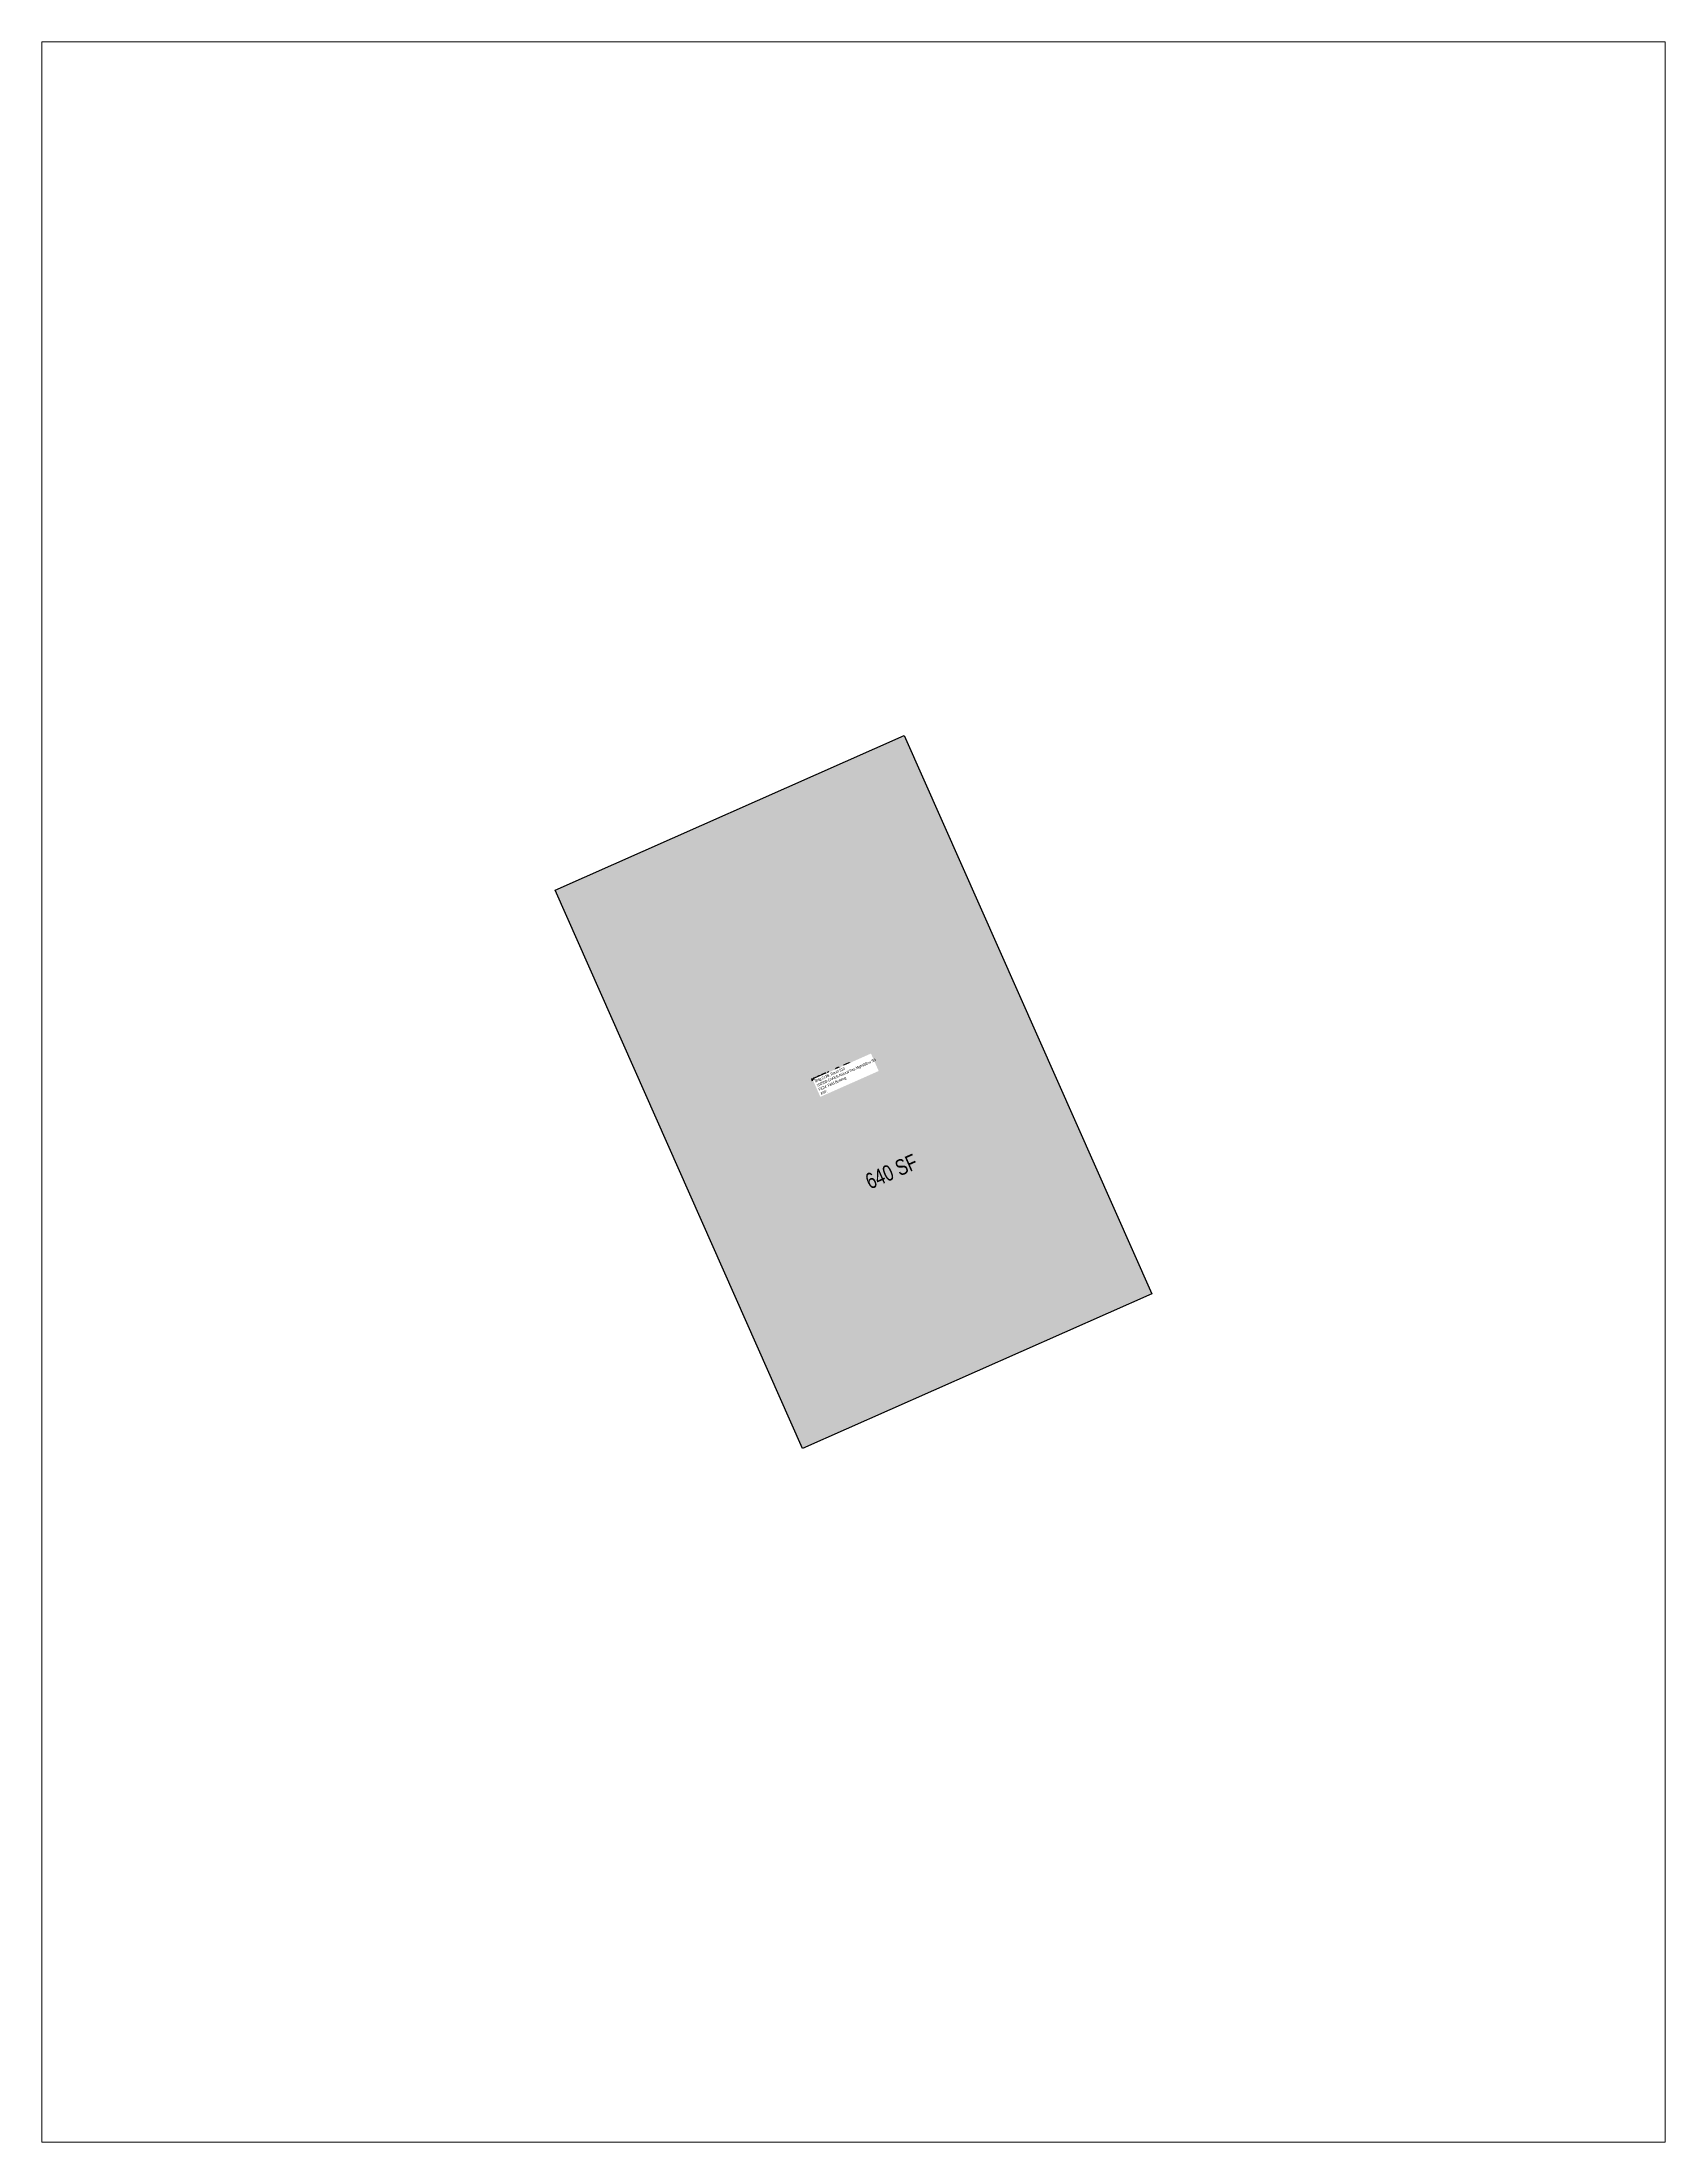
# Paper-space layout 'Layout1' of a CAD drawing. Header units: inches. Extents: x 0 to 8.5, y 0 to 11.
# The model-space entities are those that its viewports show. They can reach past a viewport. Long polylines and large blocks are cut down to what shows.
import ezdxf
from ezdxf.enums import TextEntityAlignment as Align

# ---------------------------------------------------------------- set-up
doc = ezdxf.new("R2010")
doc.units = ezdxf.units.IN
doc.header["$MEASUREMENT"] = 0
for name, color, linetype in [('A-IDEN-RNUM', 7, 'Continuous'), ('A-IDEN-SNUM', 4, 'Continuous'), ('A-IDEN-VNUM', 4, 'Continuous'), ('A-WALL', 5, 'Continuous'), ('AREA-ASSIGN', 7, 'Continuous'), ('AREA-GROSS', 1, 'Continuous'), ('AREA-TEXT', 3, 'Continuous'), ('Rooms-Category-Color', 7, 'Continuous'), ('Rooms-College-Color', 7, 'Continuous'), ('Rooms-Department-Color', 7, 'Continuous'), ('Rooms-Division-Color', 7, 'Continuous'), ('Rooms-Information', 7, 'Continuous')]:
    doc.layers.add(name, color=color, linetype=linetype)
doc.styles.add('AREA', font='arial.ttf', dxfattribs={"width": 0.75, "height": 60})
doc.styles.add('ID', font='ARIALN.TTF', dxfattribs={"width": 0.85, "height": 0.25})
doc.styles.add('ROOMSNUMBER', font='TXT.SHX', dxfattribs={"height": 1})

msp = doc.modelspace()

# ---------------------------------------------------------------- hatches: boundary and pattern name
at = {"layer": 'Rooms-Category-Color', "true_color": 0xfbafa2}
msp.add_hatch(color=21, dxfattribs=at).paths.add_polyline_path([(69134385.9, 27743837.1), (69134166.4, 27743739.9), (69134010.9, 27744091), (69134230.3, 27744188.2)])
at = {"layer": 'Rooms-College-Color', "true_color": 0xadadad}
msp.add_hatch(color=253, dxfattribs=at).paths.add_polyline_path([(69134385.9, 27743837.1), (69134166.4, 27743739.9), (69134010.9, 27744091), (69134230.3, 27744188.2)])
at = {"layer": 'Rooms-Department-Color', "true_color": 0xe3c5e1}
msp.add_hatch(color=254, dxfattribs=at).paths.add_polyline_path([(69134385.9, 27743837.1), (69134166.4, 27743739.9), (69134010.9, 27744091), (69134230.3, 27744188.2)])
at = {"layer": 'Rooms-Division-Color', "true_color": 0xe3c5e1}
msp.add_hatch(color=254, dxfattribs=at).paths.add_polyline_path([(69134385.9, 27743837.1), (69134166.4, 27743739.9), (69134010.9, 27744091), (69134230.3, 27744188.2)])

# ---------------------------------------------------------------- linework, layer by layer
at = {"layer": 'A-WALL'}
msp.add_lwpolyline([(69134385.9, 27743837.1), (69134166.4, 27743739.9), (69134010.9, 27744091), (69134230.3, 27744188.2)], close=True, dxfattribs=at)
at = {"layer": 'AREA-ASSIGN'}
msp.add_lwpolyline([(69134385.9, 27743837.1), (69134166.4, 27743739.9), (69134010.9, 27744091), (69134230.3, 27744188.2)], close=True, dxfattribs=at)
at = {"layer": 'AREA-GROSS'}
msp.add_lwpolyline([(69134385.9, 27743837.1), (69134166.4, 27743739.9), (69134010.9, 27744091), (69134230.3, 27744188.2)], close=True, dxfattribs=at)

# ---------------------------------------------------------------- texts
at = {"layer": 'A-IDEN-RNUM', "style": 'ROOMSNUMBER'}
msp.add_text('0910-00', height=1.2, rotation=23.9, dxfattribs=at).set_placement((69134176.6, 27743973.6), align=Align.MIDDLE)
at = {"layer": 'A-IDEN-SNUM', "style": 'ROOMSNUMBER'}
msp.add_text('213B091000', height=1.2, rotation=23.9, dxfattribs=at).set_placement((69134176.6, 27743973.6), align=Align.MIDDLE)
at = {"layer": 'A-IDEN-VNUM', "style": 'ID', "width": 0.85}
msp.add_text('213B', height=12, rotation=23.9, dxfattribs=at).set_placement((69134188.1, 27743973), align=Align.MIDDLE)
at = {"layer": 'AREA-TEXT', "style": 'AREA', "width": 0.75}
msp.add_text('640 SF', height=10, rotation=23.9, dxfattribs=at).set_placement((69134222.2, 27743914.1), align=Align.MIDDLE_CENTER)

# ---------------------------------------------------------------- next in the draw order: texts
at = {"layer": 'Rooms-Information', "insert": (69134178, 27743962.1), "char_height": 1.714, "width": 38.4, "attachment_point": 7, "rotation": 23.9, "style": 'ID', "bg_fill": 3, "box_fill_scale": 1.5, "bg_fill_color": 256, "bg_fill_true_color": 13158600, "bg_fill_transparency": 0}
msp.add_mtext('Bldg.213B, Room 910^M^J100800-CAFES-Natural Res Mgmt&Env Sci^M^JFICM: Field Building^M^JASF: ', dxfattribs=at)

psp = doc.layouts.get("Layout1")

# ---------------------------------------------------------------- viewports
at = {"layer": '0'}
psp.add_viewport(center=(4.25, 5.5), size=(8.5, 10.9999), view_center_point=(69134198.387, 27743964.043), view_height=1319.9868, dxfattribs=at)

doc.saveas('drawing.dxf')
